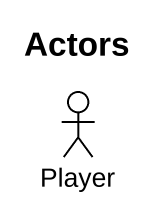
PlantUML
@startuml
title Actors
actor Player
@enduml
